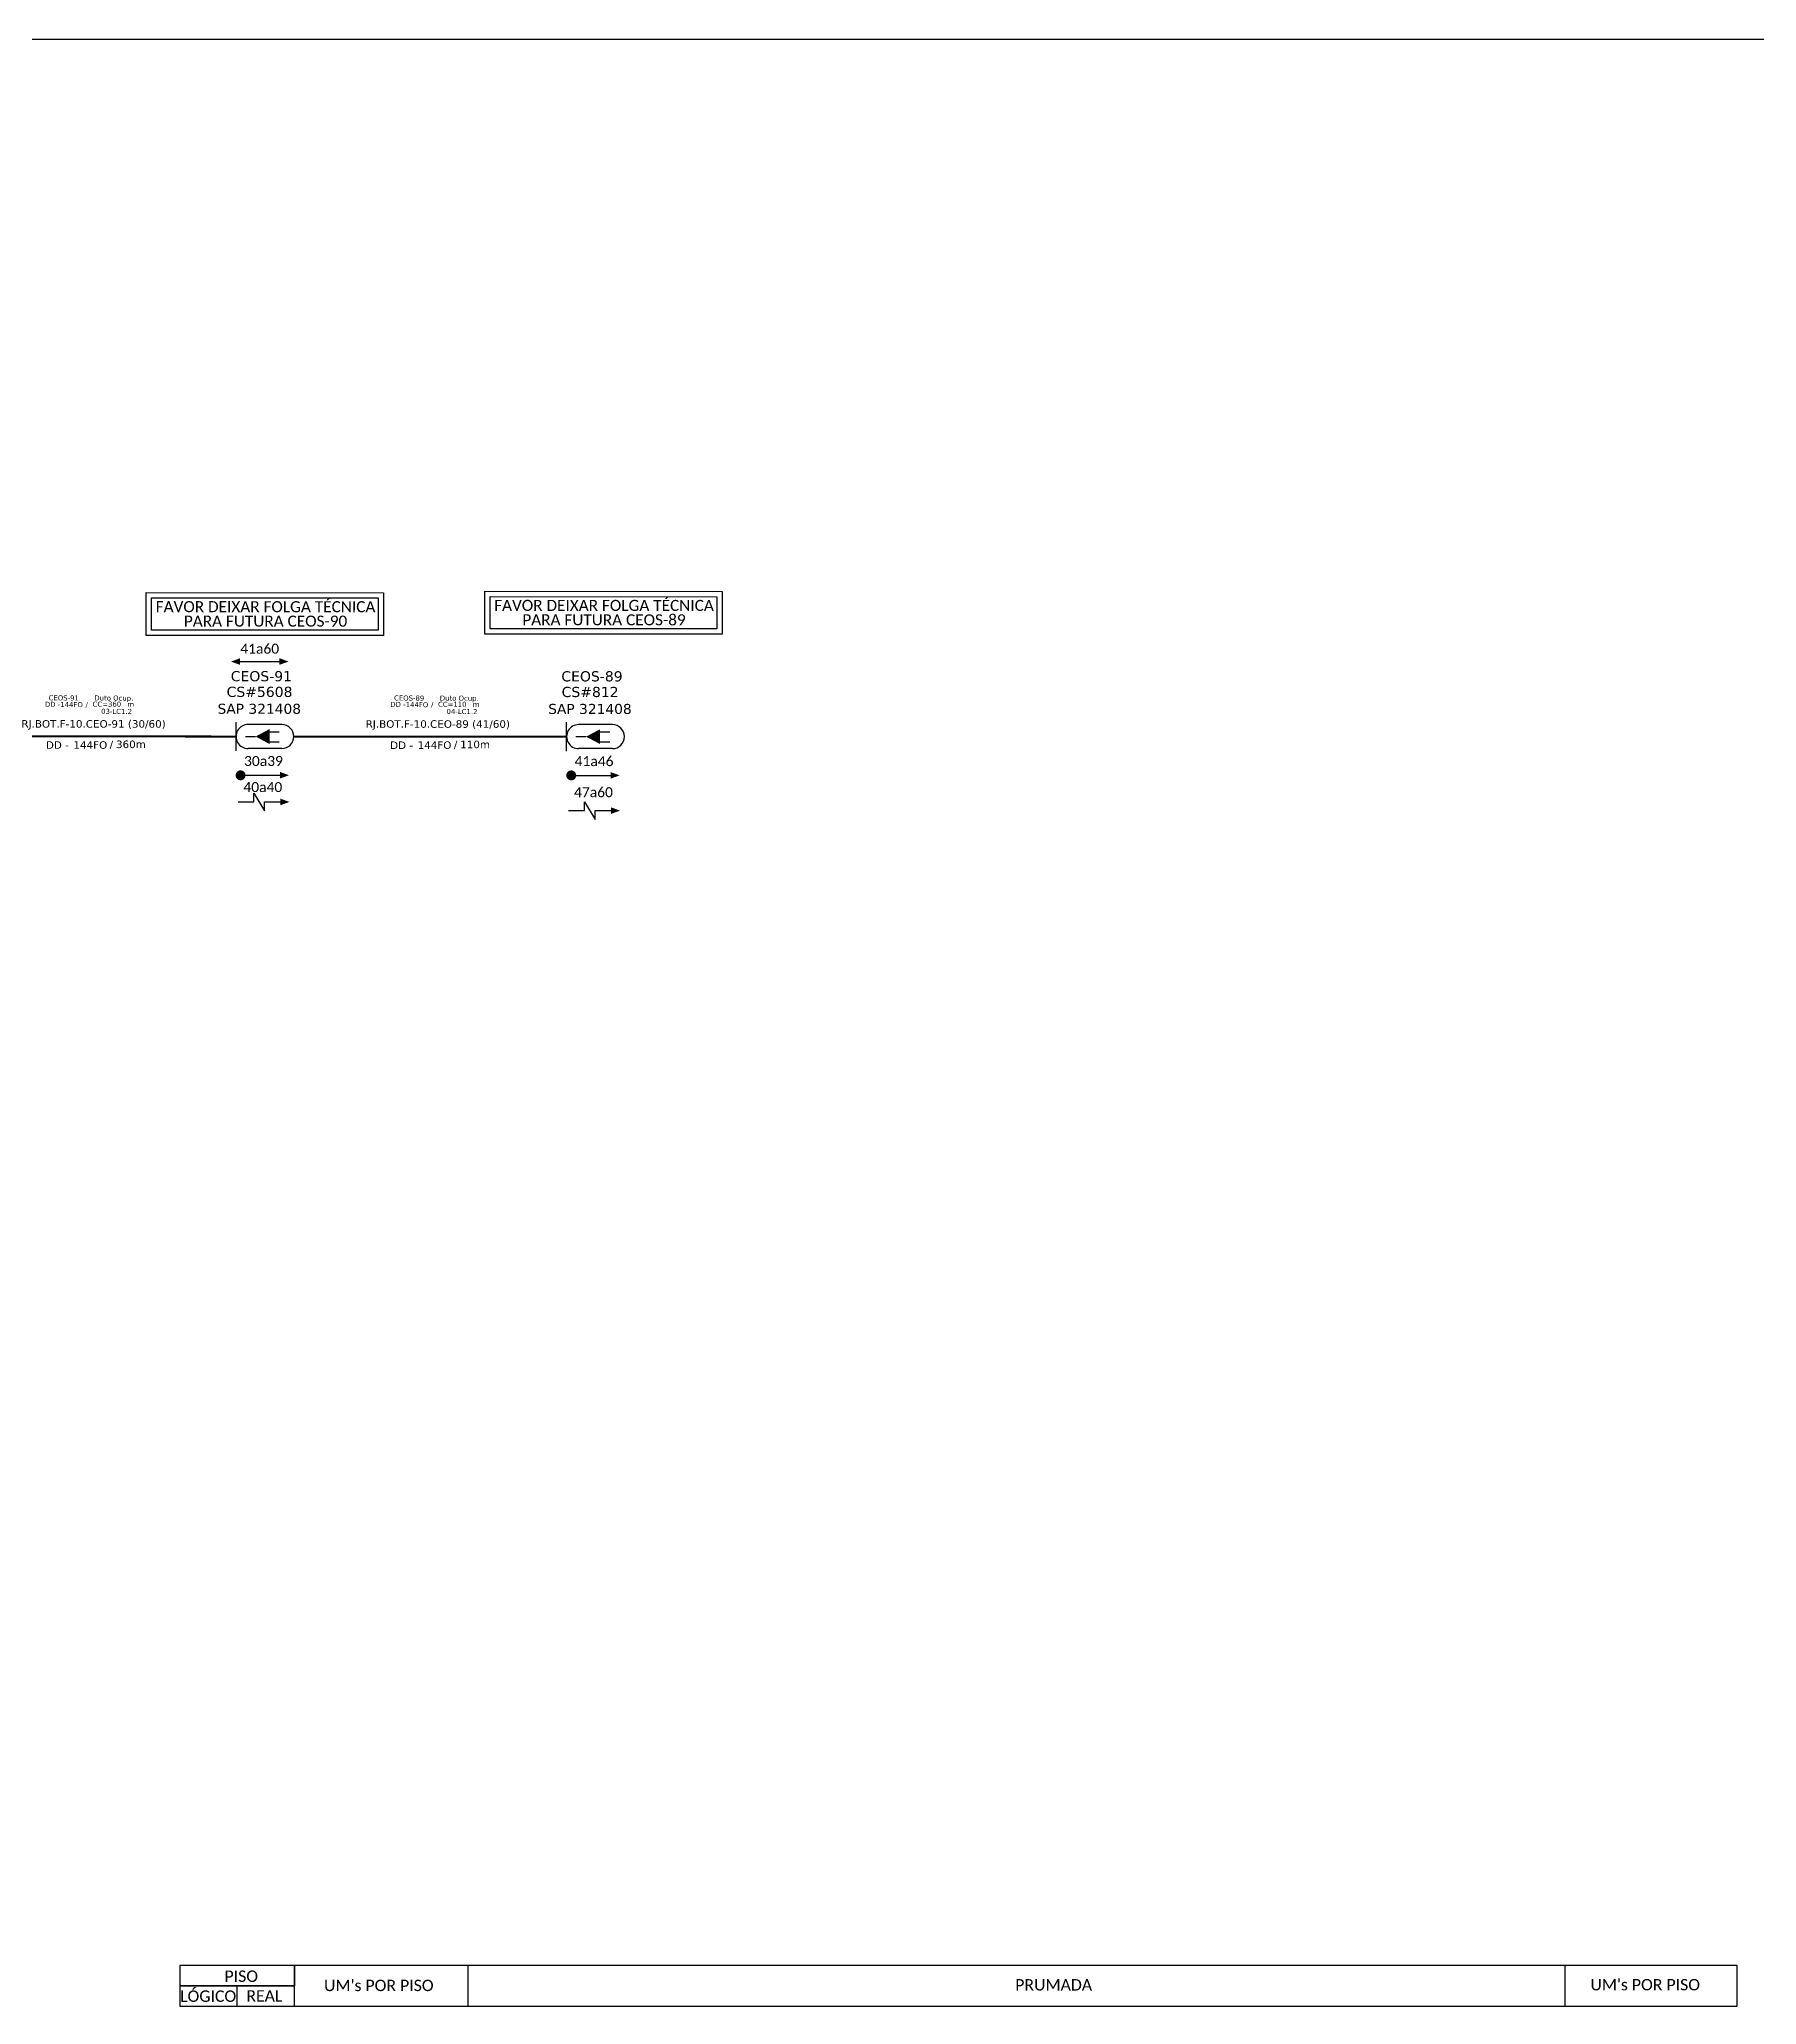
# Model space of a CAD drawing. Header units: millimetres. Extents: x 257760 to 258601, y 277291 to 277885.
# Drawn here: x 258040.2 to 258317.6, y 277567.3 to 277885 of the extents above; entities that cross this region are included whole.
import ezdxf
from ezdxf.enums import TextEntityAlignment as Align

# ---------------------------------------------------------------- set-up
doc = ezdxf.new("R2010")
doc.units = ezdxf.units.MM
doc.header["$LTSCALE"] = 0.1
doc.header["$MEASUREMENT"] = 0
for name, color, linetype in [('20.4-CEOS', 1, 'Continuous'), ('20.5-CABO AÉREO', 1, 'Continuous'), ('label_cabos', 7, 'Continuous'), ('SETA', 7, 'Continuous')]:
    doc.layers.add(name, color=color, linetype=linetype)
doc.layers.add('40.1-ETIQUETAS', color=1, linetype='Continuous', lineweight=20)
doc.styles.add('siredit', font='verdana.ttf')
doc.styles.get("Standard").update_dxf_attribs({"font": 'arial.ttf'})
doc.styles.add('WMF-Calibri0', font='calibri.ttf')

# ---------------------------------------------------------------- blocks, each defined once
blk = doc.blocks.new('Inst CB DT OCUP CFOA-SM-DD-S-144')
at = {"layer": 'label_cabos', "color": 0, "style": 'siredit'}
for tag, flags, p in [('ID_ATIVIDADE', 3, (1.31, 2.67)), ('FATOR', 1, (11.56, 2.55))]:
    blk.add_attdef(tag, text='', height=1, rotation=359.69, dxfattribs=dict(at, flags=flags)).set_placement(p, align=Align.MIDDLE_CENTER)
for tag, p in [('TIPO_CABO', (1.11, 0)), ('DESTINO_CABO', (3.13, 1.26)), ('CABO', (4.69, -0.05)), ('/', (7.71, -0.05)), ('LANCE', (10.41, 0.02)), ('TIPO_CABO', (13.11, 1.24)), ('UND', (16.46, 0)), ('FID', (13.65, -1.41))]:
    blk.add_attdef(tag, text='', height=1, rotation=359.69, dxfattribs=at).set_placement(p, align=Align.MIDDLE_CENTER)
blk.add_attdef('QTDE', (11.93, -0.45), '', height=1, rotation=359.69, dxfattribs=at)
blk = doc.blocks.new('A$C64B91533')
at = {"color": 0}
for points in [[(0, 4.11), (23.15, 4.11), (23.15, 8.22), (0, 8.22)], [(0, 0), (23.15, 0), (23.15, 4.11), (0, 4.11)]]:
    blk.add_lwpolyline(points, close=True, dxfattribs=at)
for points in [[(23.15, 0), (314.47, 0), (314.47, 8.22), (23.15, 8.22), (23.15, 8.22), (23.15, 4.11)], [(58.2, 0), (58.2, 8.22)], [(279.76, 0), (279.76, 8.22)], [(11.57, 0), (11.57, 4.11)]]:
    blk.add_lwpolyline(points)
at = {"color": 0, "style": 'WMF-Calibri0'}
for s, p in [('     PISO', (4.96, 4.92)), ("UM's POR PISO", (29.11, 3.06)), ('PRUMADA', (168.7, 3.18)), ("UM's POR PISO", (284.86, 3.21)), ('  LÓGICO', (-1.58, 0.89)), ('    REAL', (10.18, 0.95))]:
    blk.add_text(s, height=2.3, dxfattribs=at).set_placement(p)

msp = doc.modelspace()

# ---------------------------------------------------------------- linework, layer by layer
msp.add_lwpolyline([(257760.15, 277290.96), (258601.15, 277290.96), (258601.15, 277884.96), (257760.15, 277884.96)], close=True)
at = {"color": 0, "ltscale": 9e-07}
for points in [[(258057.47, 277795.55), (258095.8, 277795.53), (258095.8, 277788.63), (258057.47, 277788.64)], [(258112.16, 277795.76), (258150.49, 277795.74), (258150.49, 277788.83), (258112.16, 277788.85)], [(258113.01, 277794.91), (258149.64, 277794.89), (258149.63, 277789.69), (258113.01, 277789.7)], [(258058.32, 277794.7), (258094.95, 277794.68), (258094.95, 277789.48), (258058.32, 277789.49)]]:
    msp.add_lwpolyline(points, close=True, dxfattribs=at)
at = {"color": 0, "const_width": 0.803}
for points in [[(258072.31, 277766.02, 1), (258073.11, 277766.02, 1)], [(258125.72, 277766, 1), (258126.53, 277766, 1)]]:
    msp.add_lwpolyline(points, format="xyb", close=True, dxfattribs=at)
at = {"color": 0}
for points in [[(258074.86, 277761.72), (258074.86, 277763.14), (258076.56, 277760.3), (258076.56, 277761.72)], [(258128.28, 277760.31), (258128.28, 277761.73), (258129.97, 277758.89), (258129.97, 277760.31)]]:
    msp.add_lwpolyline(points, dxfattribs=at)
at = {"layer": '20.4-CEOS', "color": 0}
for p, q in [((258079.36, 277774.23), (258073.91, 277774.23)), ((258132.77, 277774.21), (258127.33, 277774.21)), ((258079.36, 277770.35), (258073.91, 277770.35)), ((258132.77, 277770.33), (258127.32, 277770.33))]:
    msp.add_line(p, q, dxfattribs=at)
for points in [[(258071.97, 277769.95), (258071.97, 277774.63)], [(258077.28, 277773.06), (258078.93, 277773.06)], [(258077.28, 277773.06), (258078.93, 277773.06)], [(258125.38, 277769.93), (258125.38, 277774.61)], [(258130.69, 277773.04), (258132.35, 277773.04)], [(258130.69, 277773.04), (258132.35, 277773.04)], [(258073.48, 277772.29), (258075.13, 277772.29)], [(258073.48, 277772.29), (258075.13, 277772.29)], [(258077.28, 277771.44), (258078.93, 277771.44)], [(258077.28, 277771.44), (258078.93, 277771.44)], [(258126.89, 277772.27), (258128.54, 277772.27)], [(258126.89, 277772.27), (258128.54, 277772.27)], [(258130.69, 277771.42), (258132.35, 277771.42)], [(258130.69, 277771.42), (258132.35, 277771.42)]]:
    msp.add_lwpolyline(points, dxfattribs=at)
for points in [[(258075.13, 277772.29, 0, 2.4, 0), (258077.38, 277772.29, 2.4, 2.4, 0)], [(258075.13, 277772.29, 0, 2.4, 0), (258077.38, 277772.29, 2.4, 2.4, 0)], [(258128.54, 277772.27, 0, 2.4, 0), (258130.79, 277772.27, 2.4, 2.4, 0)], [(258128.54, 277772.27, 0, 2.4, 0), (258130.79, 277772.27, 2.4, 2.4, 0)]]:
    msp.add_lwpolyline(points, format="xyseb", dxfattribs=at)
for centre, start, end in [((258073.91, 277772.29), 89.9784, 269.9784), ((258079.36, 277772.29), 269.9784, 89.9784), ((258127.32, 277772.27), 89.9784, 269.9784), ((258132.77, 277772.27), 269.9784, 89.9784)]:
    msp.add_arc(centre, 1.94, start, end, dxfattribs=at)
at = {"layer": '20.5-CABO AÉREO', "color": 0, "ltscale": 50, "const_width": 0.325}
for points in [[(258024.69, 277772.31), (258071.97, 277772.29)], [(258081.3, 277772.29), (258125.38, 277772.27)]]:
    msp.add_lwpolyline(points, dxfattribs=at)
at = {"layer": 'SETA', "color": 0}
for points in [[(258072.63, 277784.4), (258079.54, 277784.4)], [(258072.71, 277766.02), (258079.62, 277766.02)], [(258126.12, 277766), (258133.03, 277766)], [(258072.3, 277761.72), (258074.86, 277761.72)], [(258076.56, 277761.72), (258079.13, 277761.72)], [(258125.71, 277760.31), (258128.28, 277760.31)], [(258129.97, 277760.31), (258132.54, 277760.31)]]:
    msp.add_lwpolyline(points, dxfattribs=at)
for points in [[(258072.63, 277784.94), (258071.16, 277784.4), (258072.63, 277783.87)], [(258078.98, 277784.95), (258080.45, 277784.41), (258078.98, 277783.87)], [(258079.06, 277766.57), (258080.53, 277766.03), (258079.06, 277765.5)], [(258132.48, 277766.55), (258133.95, 277766.01), (258132.48, 277765.48)], [(258079.13, 277762.25), (258080.6, 277761.72), (258079.13, 277761.18)], [(258132.54, 277760.85), (258134.01, 277760.31), (258132.54, 277759.78)]]:
    msp.add_solid(points, dxfattribs=at)

# ---------------------------------------------------------------- block references
at = {"color": 0, "lineweight": 0}
ref = msp.add_blockref('Inst CB DT OCUP CFOA-SM-DD-S-144', (258041.59, 277777.5), dxfattribs=dict(at, xscale=0.8115353776338626, yscale=0.8115353776374832, zscale=0.8115353776330385, rotation=359.9784387533629))
ref.add_attrib('DESTINO_CABO', 'CEOS-91', dxfattribs={"layer": 'label_cabos', "color": 0, "height": 0.812, "rotation": 359.6684, "style": 'siredit'}).set_placement((258044.14, 277778.53), align=Align.MIDDLE_CENTER)
ref.add_attrib('TIPO_CABO', 'Duto Ocup.', dxfattribs={"layer": 'label_cabos', "color": 0, "height": 0.812, "rotation": 359.6684, "style": 'siredit'}).set_placement((258052.23, 277778.51), align=Align.MIDDLE_CENTER)
ref.add_attrib('/', '/', dxfattribs={"layer": 'label_cabos', "color": 0, "height": 0.812, "rotation": 359.6684, "style": 'siredit'}).set_placement((258047.85, 277777.46), align=Align.MIDDLE_CENTER)
ref.add_attrib('FID', '03-LC1.2', dxfattribs={"layer": 'label_cabos', "color": 0, "height": 0.812, "rotation": 359.6684, "style": 'siredit'}).set_placement((258052.67, 277776.35), align=Align.MIDDLE_CENTER)
ref.add_attrib('LANCE', 'CC=', dxfattribs={"layer": 'label_cabos', "color": 0, "height": 0.812, "rotation": 359.6684, "style": 'siredit'}).set_placement((258050.04, 277777.52), align=Align.MIDDLE_CENTER)
ref.add_attrib('UND', 'm', dxfattribs={"layer": 'label_cabos', "color": 0, "height": 0.812, "rotation": 359.6684, "style": 'siredit'}).set_placement((258054.96, 277777.5), align=Align.MIDDLE_CENTER)
ref.add_attrib('CABO', '144FO', dxfattribs={"layer": 'label_cabos', "color": 0, "height": 0.812, "rotation": 359.6684, "style": 'siredit'}).set_placement((258045.4, 277777.46), align=Align.MIDDLE_CENTER)
ref.add_attrib('TIPO_CABO', 'DD - ', dxfattribs={"layer": 'label_cabos', "color": 0, "height": 0.812, "rotation": 359.6684, "style": 'siredit'}).set_placement((258042.5, 277777.5), align=Align.MIDDLE_CENTER)
ref.add_attrib('QTDE', '360', (258051.28, 277777.13), dxfattribs={"layer": 'label_cabos', "color": 0, "height": 0.812, "rotation": 359.6684, "style": 'siredit'})
ref = msp.add_blockref('Inst CB DT OCUP CFOA-SM-DD-S-144', (258097.4, 277777.48), dxfattribs=dict(at, xscale=0.8115353776338626, yscale=0.8115353776374832, zscale=0.8115353776330385, rotation=359.9784387533629))
ref.add_attrib('DESTINO_CABO', 'CEOS-89', dxfattribs={"layer": 'label_cabos', "color": 0, "height": 0.812, "rotation": 359.6684, "style": 'siredit'}).set_placement((258099.94, 277778.51), align=Align.MIDDLE_CENTER)
ref.add_attrib('TIPO_CABO', 'Duto Ocup.', dxfattribs={"layer": 'label_cabos', "color": 0, "height": 0.812, "rotation": 359.6684, "style": 'siredit'}).set_placement((258108.04, 277778.49), align=Align.MIDDLE_CENTER)
ref.add_attrib('/', '/', dxfattribs={"layer": 'label_cabos', "color": 0, "height": 0.812, "rotation": 359.6684, "style": 'siredit'}).set_placement((258103.66, 277777.44), align=Align.MIDDLE_CENTER)
ref.add_attrib('FID', '04-LC1.2', dxfattribs={"layer": 'label_cabos', "color": 0, "height": 0.812, "rotation": 359.6684, "style": 'siredit'}).set_placement((258108.48, 277776.33), align=Align.MIDDLE_CENTER)
ref.add_attrib('LANCE', 'CC=', dxfattribs={"layer": 'label_cabos', "color": 0, "height": 0.812, "rotation": 359.6684, "style": 'siredit'}).set_placement((258105.85, 277777.5), align=Align.MIDDLE_CENTER)
ref.add_attrib('UND', 'm', dxfattribs={"layer": 'label_cabos', "color": 0, "height": 0.812, "rotation": 359.6684, "style": 'siredit'}).set_placement((258110.76, 277777.48), align=Align.MIDDLE_CENTER)
ref.add_attrib('CABO', '144FO', dxfattribs={"layer": 'label_cabos', "color": 0, "height": 0.812, "rotation": 359.6684, "style": 'siredit'}).set_placement((258101.21, 277777.44), align=Align.MIDDLE_CENTER)
ref.add_attrib('TIPO_CABO', 'DD - ', dxfattribs={"layer": 'label_cabos', "color": 0, "height": 0.812, "rotation": 359.6684, "style": 'siredit'}).set_placement((258098.31, 277777.48), align=Align.MIDDLE_CENTER)
ref.add_attrib('QTDE', '110', (258107.08, 277777.11), dxfattribs={"layer": 'label_cabos', "color": 0, "height": 0.812, "rotation": 359.6684, "style": 'siredit'})
at = {"xscale": 0.7999999999883585, "yscale": 0.7999999999883585, "zscale": 0.8}
msp.add_blockref('A$C64B91533', (258062.9, 277567.09), dxfattribs=at)

# ---------------------------------------------------------------- texts
at = {"color": 0, "attachment_point": 5, "rotation": 359.9784}
for s, insert, char_height, width in [('{\\fCalibri|b0|i0|c0|p34;FAVOR DEIXAR FOLGA TÉCNICA}', (258131.42, 277793.47), 1.7854, 38.0371), ('{\\fCalibri|b0|i0|c0|p34;FAVOR DEIXAR FOLGA TÉCNICA}', (258076.74, 277793.26), 1.7854, 38.0371), ('{\\fCalibri|b0|i0|c0|p34;PARA FUTURA CEOS-90}', (258076.74, 277790.93), 1.7854, 38.0371), ('{\\fCalibri|b0|i0|c0|p34;PARA FUTURA CEOS-89}', (258131.42, 277791.14), 1.7854, 38.0371), ('{\\fCalibri|b0|i0|c0|p34;\\C7;41a60}', (258075.8, 277786.47), 1.6068, 20.3738), ('{\\fCalibri|b0|i0|c0|p34;\\C7;30a39}', (258076.41, 277768.32), 1.6068, 20.3738), ('{\\fCalibri|b0|i0|c0|p34;\\C7;41a46}', (258129.82, 277768.3), 1.6068, 20.3738), ('{\\fCalibri|b0|i0|c0|p34;\\C7;40a40}', (258076.3, 277764.11), 1.6068, 20.3738), ('{\\fCalibri|b0|i0|c0|p34;\\C7;47a60}', (258129.72, 277763.28), 1.6068, 20.3738)]:
    msp.add_mtext(s, dxfattribs=dict(at, insert=insert, char_height=char_height, width=width))
at = {"layer": '20.4-CEOS', "color": 0, "style": 'siredit'}
for s, height, p in [('CEOS-91', 1.645, (258076.07, 277782.04)), ('CEOS-89', 1.645, (258129.48, 277782.02)), ('CS#5608', 1.645, (258075.77, 277779.51)), ('CS#812', 1.645, (258129.18, 277779.49)), ('SAP 321408', 1.623, (258075.73, 277776.77)), ('SAP 321408', 1.623, (258129.15, 277776.75))]:
    msp.add_text(s, height=height, rotation=359.9784, dxfattribs=at).set_placement(p, align=Align.MIDDLE_CENTER)
at = {"layer": '40.1-ETIQUETAS', "color": 0, "style": 'siredit'}
for s, p in [('RJ.BOT.F-10.CEO-91 (30/60)', (258048.95, 277774.33)), ('RJ.BOT.F-10.CEO-89 (41/60)', (258104.57, 277774.31))]:
    msp.add_text(s, height=1.2173, rotation=359.9784, dxfattribs=at).set_placement(p, align=Align.MIDDLE_CENTER)
for s, height, p in [('DD - ', 1.217, (258045.49, 277770.91)), ('144FO', 1.217, (258051.16, 277770.92)), ('/', 1.22, (258052.12, 277771.03)), ('DD - ', 1.217, (258101.1, 277770.88)), ('144FO', 1.217, (258106.77, 277770.9)), ('/', 1.22, (258107.73, 277771.01))]:
    msp.add_text(s, height=height, rotation=359.9784, dxfattribs=at).set_placement(p, align=Align.MIDDLE_RIGHT)
for s, p in [('360m', (258052.58, 277771.03)), ('110m', (258108.19, 277771.01))]:
    msp.add_text(s, height=1.217, rotation=359.9784, dxfattribs=at).set_placement(p, align=Align.MIDDLE_LEFT)

doc.saveas('drawing.dxf')
